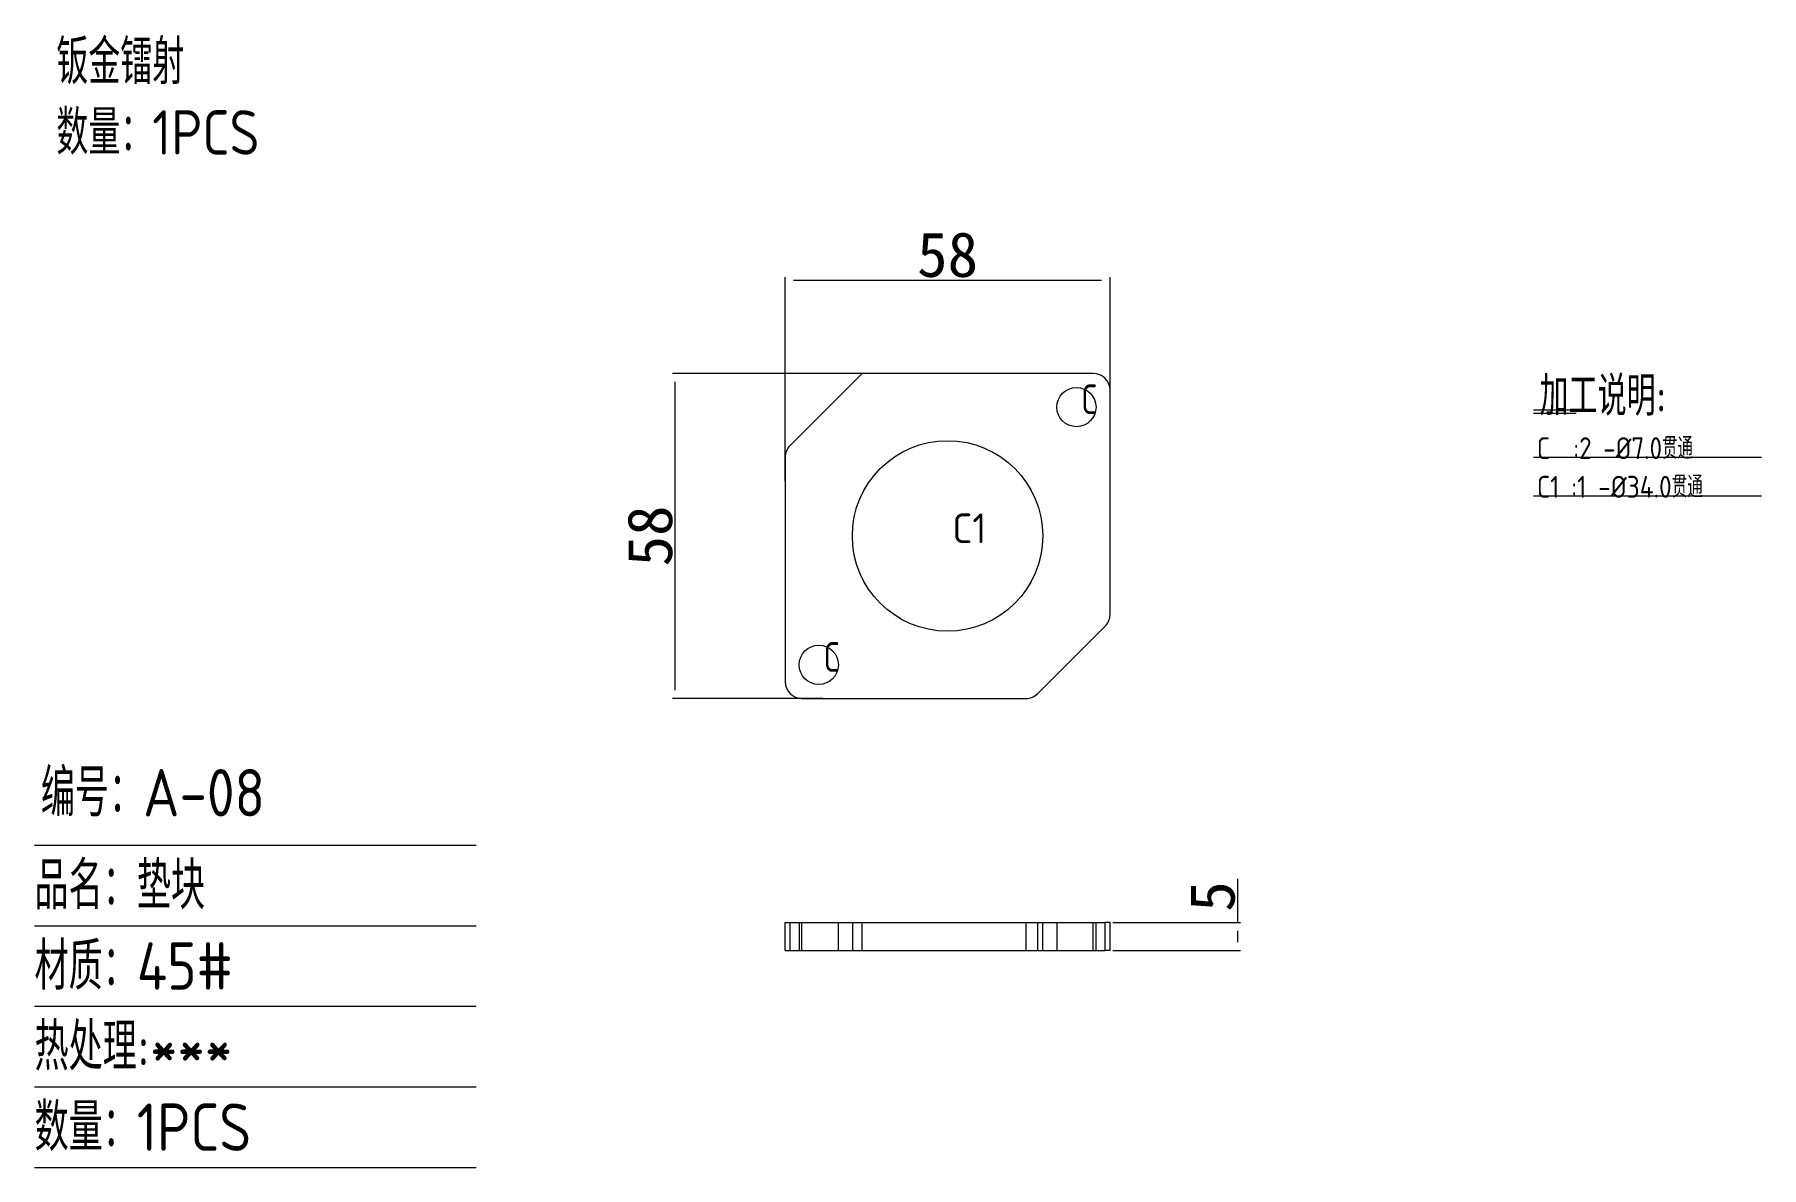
# Model space of a CAD drawing. Header units: millimetres. Extents: x 14482 to 14790, y 12672 to 12874.
import ezdxf

# ---------------------------------------------------------------- set-up
doc = ezdxf.new("R2010")
doc.units = ezdxf.units.MM
doc.linetypes.add('DASHED', pattern=[0])
doc.layers.add('151', color=7, linetype='Continuous', true_color=0xffffff)
doc.layers.add('dim_temp', color=161, linetype='Continuous', lineweight=9)
doc.layers.add('TEXT', color=4, linetype='Continuous')
doc.styles.add('_PUG_ERP', font='txt')
doc.styles.add('gbenor', font='gbenor.shx', dxfattribs={"bigfont": 'gbcbig'})
doc.dimstyles.new('_PUG_ERP', dxfattribs={"dimtxt": 8, "dimasz": 1.5, "dimexe": 0.5, "dimexo": 0.5, "dimgap": 0.5, "dimtad": 1, "dimtxsty": '_PUG_ERP', "dimblk": 'CLOSEDBLANK', "dimcen": 0, "dimclrd": 4, "dimclre": 4, "dimclrt": 3, "dimazin": 3, "dimtfac": 1, "dimtmove": 0, "dimatfit": 3, "dimldrblk": 'CLOSEDBLANK', "dimlwd": 9, "dimlwe": 9})

# ---------------------------------------------------------------- blocks, each defined once
blk = doc.blocks.new('*D1266')
at = {"layer": 'Defpoints', "color": 0}
for p in [(14596.31, 12813.86), (14642.58, 12813.86), (14623.13, 12755.86)]:
    blk.add_point(p, dxfattribs=at)
at = {"layer": 'dim_temp', "color": 4, "lineweight": 9}
for p, q in [((14642.08, 12813.86), (14595.81, 12813.86)), ((14596.31, 12757.36), (14596.31, 12812.36)), ((14622.63, 12755.86), (14595.81, 12755.86))]:
    blk.add_line(p, q, dxfattribs=at)
at = {"layer": 'dim_temp', "color": 3, "lineweight": 18, "insert": (14591.81, 12784.86), "char_height": 8, "attachment_point": 5, "rotation": 90, "style": '_PUG_ERP'}
blk.add_mtext('58', dxfattribs=at)
blk = doc.blocks.new('_ClosedBlank')
blk = doc.blocks.new('*D1267')
at = {"layer": 'Defpoints', "color": 0}
for p in [(14673.93, 12830.52), (14615.93, 12794.15), (14673.93, 12794.15)]:
    blk.add_point(p, dxfattribs=at)
at = {"layer": 'dim_temp', "color": 4, "lineweight": 9}
for p, q in [((14615.93, 12794.65), (14615.93, 12831.02)), ((14617.43, 12830.52), (14672.43, 12830.52)), ((14673.93, 12794.65), (14673.93, 12831.02))]:
    blk.add_line(p, q, dxfattribs=at)
at = {"layer": 'dim_temp', "color": 3, "lineweight": 18, "insert": (14644.93, 12835.02), "char_height": 8, "attachment_point": 5, "style": '_PUG_ERP'}
blk.add_mtext('58', dxfattribs=at)
blk = doc.blocks.new('*D1268')
at = {"layer": 'Defpoints', "color": 0}
for p in [(14673.93, 12715.86), (14696.75, 12715.86), (14673.93, 12710.86)]:
    blk.add_point(p, dxfattribs=at)
at = {"layer": 'dim_temp', "color": 4, "lineweight": 9}
for p, q in [((14696.75, 12715.86), (14696.75, 12723.69)), ((14674.43, 12715.86), (14697.25, 12715.86)), ((14696.75, 12712.36), (14696.75, 12714.36)), ((14674.43, 12710.86), (14697.25, 12710.86))]:
    blk.add_line(p, q, dxfattribs=at)
at = {"layer": 'dim_temp', "color": 3, "lineweight": 18, "insert": (14692.25, 12720.52), "char_height": 8, "attachment_point": 5, "rotation": 90, "style": '_PUG_ERP'}
blk.add_mtext('5', dxfattribs=at)

msp = doc.modelspace()

# ---------------------------------------------------------------- linework, layer by layer
at = {"layer": '151', "color": 135, "linetype": 'Continuous', "lineweight": 13}
for p, q in [((14629.689, 12813.856), (14616.81, 12800.978)), ((14670.931, 12813.856), (14629.689, 12813.856)), ((14673.931, 12770.856), (14673.931, 12810.856)), ((14615.931, 12798.856), (14615.931, 12758.856)), ((14661.052, 12756.735), (14673.052, 12768.735)), ((14618.931, 12755.856), (14658.931, 12755.856)), ((14615.931, 12715.856), (14618.931, 12715.856)), ((14615.931, 12710.856), (14615.931, 12715.856)), ((14618.931, 12715.856), (14658.931, 12715.856)), ((14658.931, 12715.856), (14661.052, 12715.856)), ((14661.052, 12715.856), (14673.052, 12715.856)), ((14673.931, 12715.856), (14673.052, 12715.856)), ((14673.931, 12710.856), (14673.931, 12715.856)), ((14615.931, 12710.856), (14618.931, 12710.856)), ((14618.931, 12710.856), (14658.931, 12710.856)), ((14658.931, 12710.856), (14661.052, 12710.856)), ((14661.052, 12710.856), (14673.052, 12710.856)), ((14673.931, 12710.856), (14673.052, 12710.856))]:
    msp.add_line(p, q, dxfattribs=at)
at = {"layer": '151', "color": 8, "linetype": 'Continuous', "lineweight": 18}
for p, q in [((14749.564, 12807.382), (14757.191, 12807.382)), ((14749.564, 12806.793), (14757.191, 12806.793)), ((14749.564, 12798.927), (14790.246, 12798.927)), ((14749.564, 12792.041), (14790.246, 12792.041))]:
    msp.add_line(p, q, dxfattribs=at)
at = {"layer": '151', "color": 155, "linetype": 'DASHED', "lineweight": 13}
for p, q in [((14616.81, 12710.856), (14616.81, 12715.856)), ((14670.931, 12710.856), (14670.931, 12715.856))]:
    msp.add_line(p, q, dxfattribs=at)
at = {"layer": '151', "color": 135, "linetype": 'DASHED', "lineweight": 13}
for p, q in [((14618.431, 12715.856), (14618.431, 12710.856)), ((14625.431, 12710.856), (14625.431, 12715.856)), ((14627.931, 12715.856), (14627.931, 12710.856)), ((14629.689, 12710.856), (14629.689, 12715.856)), ((14661.931, 12710.856), (14661.931, 12715.856)), ((14664.431, 12715.856), (14664.431, 12710.856)), ((14671.431, 12710.856), (14671.431, 12715.856))]:
    msp.add_line(p, q, dxfattribs=at)
at = {"layer": '151', "color": 155, "linetype": 'Continuous', "lineweight": 13}
for p, q in [((14618.931, 12710.856), (14618.931, 12715.856)), ((14658.931, 12710.856), (14658.931, 12715.856)), ((14661.052, 12710.856), (14661.052, 12715.856)), ((14673.052, 12710.856), (14673.052, 12715.856))]:
    msp.add_line(p, q, dxfattribs=at)
at = {"layer": '151', "color": 135, "linetype": 'Continuous', "lineweight": 13}
for centre, radius in [((14667.931, 12807.856), 3.5), ((14644.931, 12784.856), 17), ((14621.931, 12761.856), 3.5)]:
    msp.add_circle(centre, radius, dxfattribs=at)
for centre, start, end in [((14670.931, 12810.856), 0, 90), ((14618.931, 12798.856), 135, 180), ((14670.931, 12770.856), 315, 0), ((14618.931, 12758.856), 180, 270), ((14658.931, 12758.856), 270, 315)]:
    msp.add_arc(centre, 3, start, end, dxfattribs=at)
at = {"layer": 'TEXT', "color": 4, "lineweight": 9}
for p, q in [((14481.907, 12729.67), (14560.736, 12729.67)), ((14481.907, 12715.294), (14560.736, 12715.294)), ((14481.907, 12700.917), (14560.736, 12700.917)), ((14481.907, 12686.541), (14560.736, 12686.541)), ((14481.907, 12672.164), (14560.736, 12672.164))]:
    msp.add_line(p, q, dxfattribs=at)

# ---------------------------------------------------------------- texts
at = {"layer": '151', "color": 4, "linetype": 'Continuous', "lineweight": 13, "attachment_point": 7, "line_spacing_factor": 0.63253, "style": 'gbenor'}
for s, insert, char_height in [('\\W0.8969;C', (14668.796, 12806.598), 5.3), ('\\W1.0287;加工说明:', (14750.614, 12806.262), 7), ('\\W0.9802;C  :2 -%%c7.0贯通', (14750.149, 12798.563), 3.9), ('\\W0.9923;C1 :1 -%%c34.0贯通', (14750.149, 12791.678), 3.9), ('\\W1.1106;C1', (14645.758, 12783.578), 5.3), ('\\W0.8969;C', (14622.796, 12760.598), 5.3)]:
    msp.add_mtext(s, dxfattribs=dict(at, insert=insert, char_height=char_height))
at = {"layer": 'TEXT', "color": 3, "lineweight": 9, "style": 'gbenor'}
for s, height, p in [('钣金镭射', 7.9282, (14485.804, 12865.495)), ('数量：1PCS', 7.9282, (14485.804, 12852.901)), ('编号：A-08', 8.4567, (14483.03, 12734.809)), ('品名：垫块', 8.4567, (14481.907, 12718.254)), ('材质：45#', 8.4567, (14481.907, 12703.877)), ('热处理:***', 8.4567, (14481.907, 12689.501)), ('数量：1PCS', 8.4567, (14481.907, 12675.124))]:
    msp.add_text(s, height=height, dxfattribs=at).set_placement(p)

# ---------------------------------------------------------------- dimensions: what is measured, and where the dimension line sits
at = {"layer": 'dim_temp', "lineweight": 18}
dim = msp.add_linear_dim(base=(14673.931, 12830.519), p1=(14615.931, 12794.147), p2=(14673.931, 12794.147), dimstyle='_PUG_ERP', dxfattribs=at)
dim.commit()
dim.dimension.update_dxf_attribs({"geometry": '*D1267', "text_midpoint": (14644.931, 12835.019)})
for base, p1, p2, picture, middle in [((14596.31, 12813.856), (14623.131, 12755.856), (14642.58, 12813.856), '*D1266', (14591.81, 12784.856)), ((14696.749, 12715.856), (14673.931, 12710.856), (14673.931, 12715.856), '*D1268', (14692.249, 12720.523))]:
    dim = msp.add_linear_dim(base=base, p1=p1, p2=p2, angle=90, dimstyle='_PUG_ERP', dxfattribs=at)
    dim.commit()
    dim.dimension.update_dxf_attribs({"geometry": picture, "text_midpoint": middle})

doc.saveas('drawing.dxf')
